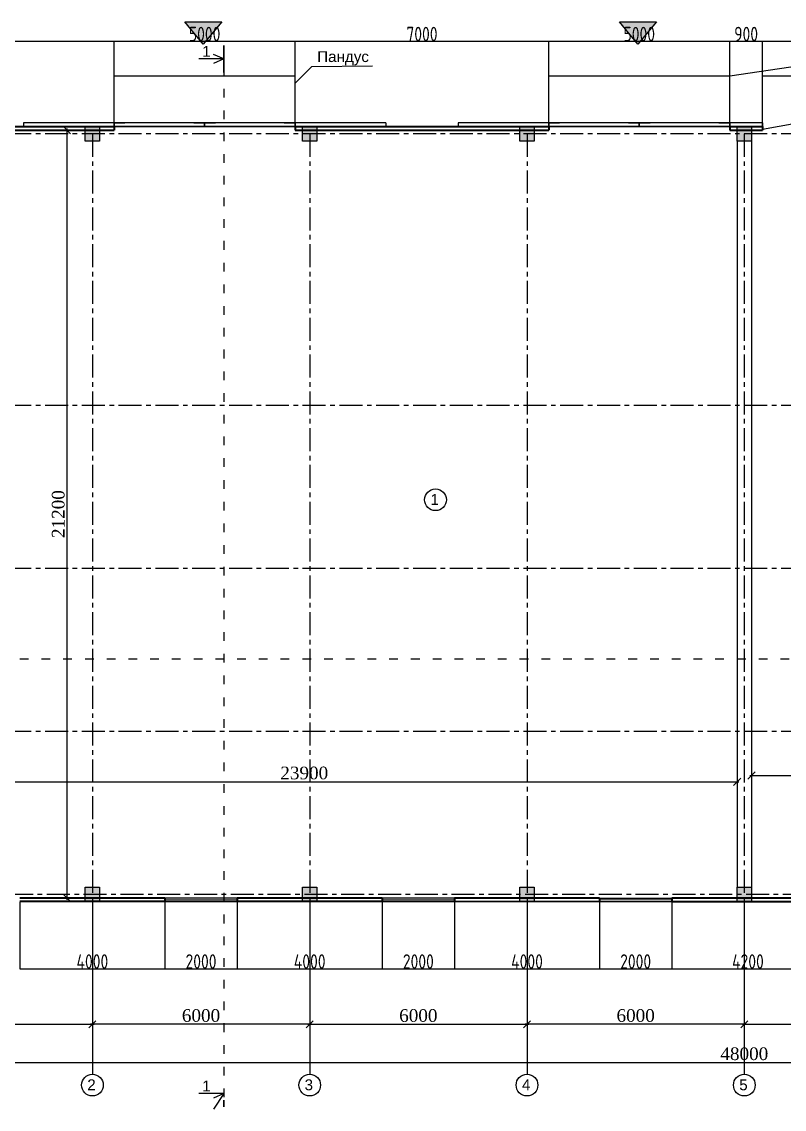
# Model space of a CAD drawing. Header units: millimetres. Extents: x 72928 to 1386960, y 320086 to 445536.
# Drawn here: x 117737 to 138788, y 384388 to 414414 of the extents above; entities that cross this region are included whole.
import ezdxf

# ---------------------------------------------------------------- set-up
doc = ezdxf.new("R2010")
doc.units = ezdxf.units.MM
doc.linetypes.add('ACAD_ISO03W100', pattern=[30, 12, -18])
doc.linetypes.add('CENTER', pattern=[50.8, 31.75, -6.35, 6.35, -6.35])
doc.layers.get('Defpoints').update_dxf_attribs({"color": 140})
doc.layers.add('ђЂЊЉЂ', color=7, linetype='Continuous')
doc.styles.add('Arch-Dim', font='romans.shx', dxfattribs={"width": 0.75})
doc.styles.add('ira', font='arial.ttf', dxfattribs={"height": 3})
doc.styles.add('J~stule', font='dutch.ttf')
doc.dimstyles.new('Annotative-UK', dxfattribs={"dimscale": 0, "dimtxt": 2.5, "dimasz": 1.5, "dimexe": 1.5, "dimexo": 1.5, "dimgap": 0.8, "dimtad": 1, "dimdec": 0, "dimdsep": 46, "dimtxsty": 'Arch-Dim', "dimblk": 'ARCHTICK', "dimcen": 2.5, "dimadec": 1, "dimazin": 2, "dimtfac": 1, "dimtdec": 0, "dimtix": 1, "dimtmove": 2, "dimatfit": 3, "dimfxl": 1, "dimtolj": 1, "dimtzin": 0, "dimarcsym": 0})
doc.dimstyles.new('J~style', dxfattribs={"dimscale": 100, "dimtxt": 3.5, "dimasz": 2, "dimexe": 0.55, "dimexo": 0.725, "dimtad": 1, "dimdec": 0, "dimdsep": 46, "dimtxsty": 'J~stule', "dimblk": 'OBLIQUE', "dimcen": 2, "dimdle": 0.5, "dimadec": 0, "dimazin": 0, "dimtfac": 1, "dimtdec": 0, "dimtmove": 0, "dimatfit": 3, "dimfxl": 1, "dimarcsym": 0})

# ---------------------------------------------------------------- blocks, each defined once
blk = doc.blocks.new('_Oblique')
at = {"color": 0, "linetype": 'ByBlock', "lineweight": -2}
blk.add_line((-0.5, -0.5), (0.5, 0.5), dxfattribs=at)
blk = doc.blocks.new('*D26')
at = {"color": 0, "lineweight": -2, "transparency": 16777216}
for p, q in [((113686, 386683), (113686, 385622)), ((161686, 386683), (161686, 385622)), ((113636, 385677), (161736, 385677))]:
    blk.add_line(p, q, dxfattribs=at)
at = {"layer": 'Defpoints', "color": 0, "transparency": 16777216}
for p in [(113686, 386756), (161686, 386756), (161686, 385677)]:
    blk.add_point(p, dxfattribs=at)
at = {"color": 0, "lineweight": -2, "transparency": 16777216, "xscale": 200, "yscale": 200, "zscale": 200, "rotation": 180}
blk.add_blockref('_Oblique', (113686, 385677), dxfattribs=at)
at = {"color": 0, "lineweight": -2, "transparency": 16777216, "xscale": 200, "yscale": 200, "zscale": 200}
blk.add_blockref('_Oblique', (161686, 385677), dxfattribs=at)
at = {"color": 0, "transparency": 16777216, "insert": (137686, 385918), "char_height": 350, "attachment_point": 5, "style": 'J~stule'}
blk.add_mtext('48000', dxfattribs=at)
blk = doc.blocks.new('*D28')
at = {"color": 0, "lineweight": -2, "transparency": 16777216}
for p, q in [((131686, 386834), (131686, 386678)), ((137686, 386834), (137686, 386678)), ((137736, 386733), (131636, 386733))]:
    blk.add_line(p, q, dxfattribs=at)
at = {"layer": 'Defpoints', "color": 0, "transparency": 16777216}
for p in [(131686, 386906), (137686, 386906), (131686, 386733)]:
    blk.add_point(p, dxfattribs=at)
at = {"color": 0, "lineweight": -2, "transparency": 16777216, "xscale": 200, "yscale": 200, "zscale": 200, "rotation": 180}
blk.add_blockref('_Oblique', (131686, 386733), dxfattribs=at)
at = {"color": 0, "lineweight": -2, "transparency": 16777216, "xscale": 200, "yscale": 200, "zscale": 200}
blk.add_blockref('_Oblique', (137686, 386733), dxfattribs=at)
at = {"color": 0, "transparency": 16777216, "insert": (134686, 386974), "char_height": 350, "attachment_point": 5, "style": 'J~stule'}
blk.add_mtext('6000', dxfattribs=at)
blk = doc.blocks.new('*D29')
at = {"color": 0, "lineweight": -2, "transparency": 16777216}
for p, q in [((125686, 389340), (125686, 386678)), ((131686, 389340), (131686, 386678)), ((125636, 386733), (131736, 386733))]:
    blk.add_line(p, q, dxfattribs=at)
at = {"layer": 'Defpoints', "color": 0, "transparency": 16777216}
for p in [(125686, 389412), (131686, 389412), (131686, 386733)]:
    blk.add_point(p, dxfattribs=at)
at = {"color": 0, "lineweight": -2, "transparency": 16777216, "xscale": 200, "yscale": 200, "zscale": 200, "rotation": 180}
blk.add_blockref('_Oblique', (125686, 386733), dxfattribs=at)
at = {"color": 0, "lineweight": -2, "transparency": 16777216, "xscale": 200, "yscale": 200, "zscale": 200}
blk.add_blockref('_Oblique', (131686, 386733), dxfattribs=at)
at = {"color": 0, "transparency": 16777216, "insert": (128686, 386974), "char_height": 350, "attachment_point": 5, "style": 'J~stule'}
blk.add_mtext('6000', dxfattribs=at)
blk = doc.blocks.new('*D30')
at = {"color": 0, "lineweight": -2, "transparency": 16777216}
for p, q in [((119686, 386834), (119686, 386678)), ((125686, 386834), (125686, 386678)), ((125736, 386733), (119636, 386733))]:
    blk.add_line(p, q, dxfattribs=at)
at = {"layer": 'Defpoints', "color": 0, "transparency": 16777216}
for p in [(119686, 386906), (125686, 386906), (119686, 386733)]:
    blk.add_point(p, dxfattribs=at)
at = {"color": 0, "lineweight": -2, "transparency": 16777216, "xscale": 200, "yscale": 200, "zscale": 200, "rotation": 180}
blk.add_blockref('_Oblique', (119686, 386733), dxfattribs=at)
at = {"color": 0, "lineweight": -2, "transparency": 16777216, "xscale": 200, "yscale": 200, "zscale": 200}
blk.add_blockref('_Oblique', (125686, 386733), dxfattribs=at)
at = {"color": 0, "transparency": 16777216, "insert": (122686, 386974), "char_height": 350, "attachment_point": 5, "style": 'J~stule'}
blk.add_mtext('6000', dxfattribs=at)
blk = doc.blocks.new('*D31')
at = {"color": 0, "lineweight": -2, "transparency": 16777216}
for p, q in [((113686, 389340), (113686, 386678)), ((119686, 389340), (119686, 386678)), ((113636, 386733), (119736, 386733))]:
    blk.add_line(p, q, dxfattribs=at)
at = {"layer": 'Defpoints', "color": 0, "transparency": 16777216}
for p in [(113686, 389412), (119686, 389412), (119686, 386733)]:
    blk.add_point(p, dxfattribs=at)
at = {"color": 0, "lineweight": -2, "transparency": 16777216, "xscale": 200, "yscale": 200, "zscale": 200, "rotation": 180}
blk.add_blockref('_Oblique', (113686, 386733), dxfattribs=at)
at = {"color": 0, "lineweight": -2, "transparency": 16777216, "xscale": 200, "yscale": 200, "zscale": 200}
blk.add_blockref('_Oblique', (119686, 386733), dxfattribs=at)
at = {"color": 0, "transparency": 16777216, "insert": (116686, 386974), "char_height": 350, "attachment_point": 5, "style": 'J~stule'}
blk.add_mtext('6000', dxfattribs=at)
blk = doc.blocks.new('*D149')
at = {"color": 0, "lineweight": -2, "transparency": 16777216}
for p, q in [((137686, 388771), (137686, 386678)), ((143686, 388771), (143686, 386678)), ((137636, 386733), (143736, 386733))]:
    blk.add_line(p, q, dxfattribs=at)
at = {"layer": 'Defpoints', "color": 0, "transparency": 16777216}
for p in [(137686, 388844), (143686, 388844), (143686, 386733)]:
    blk.add_point(p, dxfattribs=at)
at = {"color": 0, "lineweight": -2, "transparency": 16777216, "xscale": 200, "yscale": 200, "zscale": 200, "rotation": 180}
blk.add_blockref('_Oblique', (137686, 386733), dxfattribs=at)
at = {"color": 0, "lineweight": -2, "transparency": 16777216, "xscale": 200, "yscale": 200, "zscale": 200}
blk.add_blockref('_Oblique', (143686, 386733), dxfattribs=at)
at = {"color": 0, "transparency": 16777216, "insert": (140686, 386974), "char_height": 350, "attachment_point": 5, "style": 'J~stule'}
blk.add_mtext('6000', dxfattribs=at)
blk = doc.blocks.new('*D150')
at = {"color": 0, "lineweight": -2, "transparency": 16777216}
for p, q in [((137886, 393834), (137886, 393546)), ((161786, 393834), (161786, 393546)), ((137836, 393601), (161836, 393601))]:
    blk.add_line(p, q, dxfattribs=at)
at = {"layer": 'Defpoints', "color": 0, "transparency": 16777216}
for p in [(137886, 393907), (161786, 393907), (161786, 393601)]:
    blk.add_point(p, dxfattribs=at)
at = {"color": 0, "lineweight": -2, "transparency": 16777216, "xscale": 200, "yscale": 200, "zscale": 200, "rotation": 180}
blk.add_blockref('_Oblique', (137886, 393601), dxfattribs=at)
at = {"color": 0, "lineweight": -2, "transparency": 16777216, "xscale": 200, "yscale": 200, "zscale": 200}
blk.add_blockref('_Oblique', (161786, 393601), dxfattribs=at)
at = {"color": 0, "transparency": 16777216, "insert": (149836, 393842), "char_height": 350, "attachment_point": 5, "style": 'J~stule'}
blk.add_mtext('23900', dxfattribs=at)
blk = doc.blocks.new('*D151')
at = {"color": 0, "lineweight": -2, "transparency": 16777216}
for p, q in [((113536, 393429), (137536, 393429)), ((113586, 393598), (113586, 393374)), ((137486, 393598), (137486, 393374))]:
    blk.add_line(p, q, dxfattribs=at)
at = {"layer": 'Defpoints', "color": 0, "transparency": 16777216}
for p in [(113586, 393671), (137486, 393671), (137486, 393429)]:
    blk.add_point(p, dxfattribs=at)
at = {"color": 0, "lineweight": -2, "transparency": 16777216, "xscale": 200, "yscale": 200, "zscale": 200, "rotation": 180}
blk.add_blockref('_Oblique', (113586, 393429), dxfattribs=at)
at = {"color": 0, "lineweight": -2, "transparency": 16777216, "xscale": 200, "yscale": 200, "zscale": 200}
blk.add_blockref('_Oblique', (137486, 393429), dxfattribs=at)
at = {"color": 0, "transparency": 16777216, "insert": (125536, 393670), "char_height": 350, "attachment_point": 5, "style": 'J~stule'}
blk.add_mtext('23900', dxfattribs=at)
blk = doc.blocks.new('*D152')
at = {"color": 0, "lineweight": -2, "transparency": 16777216}
for p, q in [((119290, 411421), (118932, 411421)), ((118987, 390171), (118987, 411471)), ((119290, 390221), (118932, 390221))]:
    blk.add_line(p, q, dxfattribs=at)
at = {"layer": 'Defpoints', "color": 0, "transparency": 16777216}
for p in [(118987, 411421), (119362, 411421), (119362, 390221)]:
    blk.add_point(p, dxfattribs=at)
at = {"color": 0, "lineweight": -2, "transparency": 16777216, "xscale": 200, "yscale": 200, "zscale": 200}
for p, rotation in [((118987, 411421), 90), ((118987, 390221), 270)]:
    blk.add_blockref('_Oblique', p, dxfattribs=dict(at, rotation=rotation))
at = {"color": 0, "transparency": 16777216, "insert": (118745, 400821), "char_height": 350, "attachment_point": 5, "rotation": 90, "style": 'J~stule'}
blk.add_mtext('21200', dxfattribs=at)
blk = doc.blocks.new('_ArchTick')
at = {"color": 0, "linetype": 'ByBlock', "const_width": 0.15}
blk.add_lwpolyline([(-0.5, -0.5), (0.5, 0.5)], dxfattribs=at)
blk = doc.blocks.new('*D181')
at = {"color": 0, "lineweight": -2, "transparency": 16777216}
for p, q in [((117686, 390119), (117686, 388265)), ((121686, 390119), (121686, 388265)), ((117686, 388267), (121686, 388267))]:
    blk.add_line(p, q, dxfattribs=at)
at = {"layer": 'Defpoints', "color": 0, "transparency": 16777216}
for p in [(117686, 390121), (121686, 390121), (121686, 388267)]:
    blk.add_point(p, dxfattribs=at)
at = {"color": 0, "lineweight": -2, "transparency": 16777216, "xscale": 1.5, "yscale": 1.5, "zscale": 1.5, "rotation": 180}
blk.add_blockref('_ArchTick', (117686, 388267), dxfattribs=at)
at = {"color": 0, "lineweight": -2, "transparency": 16777216, "xscale": 1.5, "yscale": 1.5, "zscale": 1.5}
blk.add_blockref('_ArchTick', (121686, 388267), dxfattribs=at)
at = {"color": 0, "transparency": 16777216, "insert": (119686, 388467), "char_height": 400, "attachment_point": 5, "style": 'Arch-Dim'}
blk.add_mtext('\\A1;4000', dxfattribs=at)
blk = doc.blocks.new('*D182')
at = {"color": 0, "lineweight": -2, "transparency": 16777216}
for p, q in [((121686, 390119), (121686, 388265)), ((123686, 390119), (123686, 388265)), ((121686, 388267), (123686, 388267))]:
    blk.add_line(p, q, dxfattribs=at)
at = {"layer": 'Defpoints', "color": 0, "transparency": 16777216}
for p in [(121686, 390121), (123686, 390121), (123686, 388267)]:
    blk.add_point(p, dxfattribs=at)
at = {"color": 0, "lineweight": -2, "transparency": 16777216, "xscale": 1.5, "yscale": 1.5, "zscale": 1.5, "rotation": 180}
blk.add_blockref('_ArchTick', (121686, 388267), dxfattribs=at)
at = {"color": 0, "lineweight": -2, "transparency": 16777216, "xscale": 1.5, "yscale": 1.5, "zscale": 1.5}
blk.add_blockref('_ArchTick', (123686, 388267), dxfattribs=at)
at = {"color": 0, "transparency": 16777216, "insert": (122686, 388467), "char_height": 400, "attachment_point": 5, "style": 'Arch-Dim'}
blk.add_mtext('\\A1;2000', dxfattribs=at)
blk = doc.blocks.new('*D183')
at = {"color": 0, "lineweight": -2, "transparency": 16777216}
for p, q in [((123686, 390119), (123686, 388265)), ((127686, 390119), (127686, 388265)), ((123686, 388267), (127686, 388267))]:
    blk.add_line(p, q, dxfattribs=at)
at = {"layer": 'Defpoints', "color": 0, "transparency": 16777216}
for p in [(123686, 390121), (127686, 390121), (127686, 388267)]:
    blk.add_point(p, dxfattribs=at)
at = {"color": 0, "lineweight": -2, "transparency": 16777216, "xscale": 1.5, "yscale": 1.5, "zscale": 1.5, "rotation": 180}
blk.add_blockref('_ArchTick', (123686, 388267), dxfattribs=at)
at = {"color": 0, "lineweight": -2, "transparency": 16777216, "xscale": 1.5, "yscale": 1.5, "zscale": 1.5}
blk.add_blockref('_ArchTick', (127686, 388267), dxfattribs=at)
at = {"color": 0, "transparency": 16777216, "insert": (125686, 388467), "char_height": 400, "attachment_point": 5, "style": 'Arch-Dim'}
blk.add_mtext('\\A1;4000', dxfattribs=at)
blk = doc.blocks.new('*D184')
at = {"color": 0, "lineweight": -2, "transparency": 16777216}
for p, q in [((127686, 390119), (127686, 388265)), ((129686, 390119), (129686, 388265)), ((127686, 388267), (129686, 388267))]:
    blk.add_line(p, q, dxfattribs=at)
at = {"layer": 'Defpoints', "color": 0, "transparency": 16777216}
for p in [(127686, 390121), (129686, 390121), (129686, 388267)]:
    blk.add_point(p, dxfattribs=at)
at = {"color": 0, "lineweight": -2, "transparency": 16777216, "xscale": 1.5, "yscale": 1.5, "zscale": 1.5, "rotation": 180}
blk.add_blockref('_ArchTick', (127686, 388267), dxfattribs=at)
at = {"color": 0, "lineweight": -2, "transparency": 16777216, "xscale": 1.5, "yscale": 1.5, "zscale": 1.5}
blk.add_blockref('_ArchTick', (129686, 388267), dxfattribs=at)
at = {"color": 0, "transparency": 16777216, "insert": (128686, 388467), "char_height": 400, "attachment_point": 5, "style": 'Arch-Dim'}
blk.add_mtext('\\A1;2000', dxfattribs=at)
blk = doc.blocks.new('*D185')
at = {"color": 0, "lineweight": -2, "transparency": 16777216}
for p, q in [((129686, 390119), (129686, 388265)), ((133686, 390113), (133686, 388265)), ((129686, 388267), (133686, 388267))]:
    blk.add_line(p, q, dxfattribs=at)
at = {"layer": 'Defpoints', "color": 0, "transparency": 16777216}
for p in [(129686, 390121), (133686, 390114), (133686, 388267)]:
    blk.add_point(p, dxfattribs=at)
at = {"color": 0, "lineweight": -2, "transparency": 16777216, "xscale": 1.5, "yscale": 1.5, "zscale": 1.5, "rotation": 180}
blk.add_blockref('_ArchTick', (129686, 388267), dxfattribs=at)
at = {"color": 0, "lineweight": -2, "transparency": 16777216, "xscale": 1.5, "yscale": 1.5, "zscale": 1.5}
blk.add_blockref('_ArchTick', (133686, 388267), dxfattribs=at)
at = {"color": 0, "transparency": 16777216, "insert": (131686, 388467), "char_height": 400, "attachment_point": 5, "style": 'Arch-Dim'}
blk.add_mtext('\\A1;4000', dxfattribs=at)
blk = doc.blocks.new('*D186')
at = {"color": 0, "lineweight": -2, "transparency": 16777216}
for p, q in [((133686, 390113), (133686, 388265)), ((135686, 390113), (135686, 388265)), ((133686, 388267), (135686, 388267))]:
    blk.add_line(p, q, dxfattribs=at)
at = {"layer": 'Defpoints', "color": 0, "transparency": 16777216}
for p in [(133686, 390114), (135686, 390114), (135686, 388267)]:
    blk.add_point(p, dxfattribs=at)
at = {"color": 0, "lineweight": -2, "transparency": 16777216, "xscale": 1.5, "yscale": 1.5, "zscale": 1.5, "rotation": 180}
blk.add_blockref('_ArchTick', (133686, 388267), dxfattribs=at)
at = {"color": 0, "lineweight": -2, "transparency": 16777216, "xscale": 1.5, "yscale": 1.5, "zscale": 1.5}
blk.add_blockref('_ArchTick', (135686, 388267), dxfattribs=at)
at = {"color": 0, "transparency": 16777216, "insert": (134686, 388467), "char_height": 400, "attachment_point": 5, "style": 'Arch-Dim'}
blk.add_mtext('\\A1;2000', dxfattribs=at)
blk = doc.blocks.new('*D187')
at = {"color": 0, "lineweight": -2, "transparency": 16777216}
for p, q in [((135686, 390113), (135686, 388265)), ((139886, 390113), (139886, 388265)), ((135686, 388267), (139886, 388267))]:
    blk.add_line(p, q, dxfattribs=at)
at = {"layer": 'Defpoints', "color": 0, "transparency": 16777216}
for p in [(135686, 390114), (139886, 390114), (139886, 388267)]:
    blk.add_point(p, dxfattribs=at)
at = {"color": 0, "lineweight": -2, "transparency": 16777216, "xscale": 1.5, "yscale": 1.5, "zscale": 1.5, "rotation": 180}
blk.add_blockref('_ArchTick', (135686, 388267), dxfattribs=at)
at = {"color": 0, "lineweight": -2, "transparency": 16777216, "xscale": 1.5, "yscale": 1.5, "zscale": 1.5}
blk.add_blockref('_ArchTick', (139886, 388267), dxfattribs=at)
at = {"color": 0, "transparency": 16777216, "insert": (137786, 388467), "char_height": 400, "attachment_point": 5, "style": 'Arch-Dim'}
blk.add_mtext('\\A1;4200', dxfattribs=at)
blk = doc.blocks.new('*D171')
at = {"color": 0, "lineweight": -2, "transparency": 16777216}
for p, q in [((113486, 411522), (113486, 413876)), ((113486, 413874), (120286, 413874)), ((120286, 411522), (120286, 413876))]:
    blk.add_line(p, q, dxfattribs=at)
at = {"layer": 'Defpoints', "color": 0, "transparency": 16777216}
for p in [(120286, 413874), (113486, 411521), (120286, 411521)]:
    blk.add_point(p, dxfattribs=at)
at = {"color": 0, "lineweight": -2, "transparency": 16777216, "xscale": 1.5, "yscale": 1.5, "zscale": 1.5, "rotation": 180}
blk.add_blockref('_ArchTick', (113486, 413874), dxfattribs=at)
at = {"color": 0, "lineweight": -2, "transparency": 16777216, "xscale": 1.5, "yscale": 1.5, "zscale": 1.5}
blk.add_blockref('_ArchTick', (120286, 413874), dxfattribs=at)
at = {"color": 0, "transparency": 16777216, "insert": (116886, 414075), "char_height": 400, "attachment_point": 5, "style": 'Arch-Dim'}
blk.add_mtext('\\A1;6800', dxfattribs=at)
blk = doc.blocks.new('*D172')
at = {"color": 0, "lineweight": -2, "transparency": 16777216}
for p, q in [((120286, 411522), (120286, 413876)), ((120286, 413874), (125286, 413874)), ((125286, 411523), (125286, 413876))]:
    blk.add_line(p, q, dxfattribs=at)
at = {"layer": 'Defpoints', "color": 0, "transparency": 16777216}
for p in [(125286, 413874), (120286, 411521), (125286, 411521)]:
    blk.add_point(p, dxfattribs=at)
at = {"color": 0, "lineweight": -2, "transparency": 16777216, "xscale": 1.5, "yscale": 1.5, "zscale": 1.5, "rotation": 180}
blk.add_blockref('_ArchTick', (120286, 413874), dxfattribs=at)
at = {"color": 0, "lineweight": -2, "transparency": 16777216, "xscale": 1.5, "yscale": 1.5, "zscale": 1.5}
blk.add_blockref('_ArchTick', (125286, 413874), dxfattribs=at)
at = {"color": 0, "transparency": 16777216, "insert": (122786, 414075), "char_height": 400, "attachment_point": 5, "style": 'Arch-Dim'}
blk.add_mtext('\\A1;5000', dxfattribs=at)
blk = doc.blocks.new('*D173')
at = {"color": 0, "lineweight": -2, "transparency": 16777216}
for p, q in [((125286, 411522), (125286, 413876)), ((125286, 413874), (132286, 413874)), ((132286, 412922), (132286, 413876))]:
    blk.add_line(p, q, dxfattribs=at)
at = {"layer": 'Defpoints', "color": 0, "transparency": 16777216}
for p in [(132286, 413874), (132286, 412921), (125286, 411521)]:
    blk.add_point(p, dxfattribs=at)
at = {"color": 0, "lineweight": -2, "transparency": 16777216, "xscale": 1.5, "yscale": 1.5, "zscale": 1.5, "rotation": 180}
blk.add_blockref('_ArchTick', (125286, 413874), dxfattribs=at)
at = {"color": 0, "lineweight": -2, "transparency": 16777216, "xscale": 1.5, "yscale": 1.5, "zscale": 1.5}
blk.add_blockref('_ArchTick', (132286, 413874), dxfattribs=at)
at = {"color": 0, "transparency": 16777216, "insert": (128786, 414075), "char_height": 400, "attachment_point": 5, "style": 'Arch-Dim'}
blk.add_mtext('\\A1;7000', dxfattribs=at)
blk = doc.blocks.new('*D174')
at = {"color": 0, "lineweight": -2, "transparency": 16777216}
for p, q in [((132286, 411522), (132286, 413876)), ((132286, 413874), (137286, 413874)), ((137286, 411522), (137286, 413876))]:
    blk.add_line(p, q, dxfattribs=at)
at = {"layer": 'Defpoints', "color": 0, "transparency": 16777216}
for p in [(137286, 413874), (132286, 411521), (137286, 411520)]:
    blk.add_point(p, dxfattribs=at)
at = {"color": 0, "lineweight": -2, "transparency": 16777216, "xscale": 1.5, "yscale": 1.5, "zscale": 1.5, "rotation": 180}
blk.add_blockref('_ArchTick', (132286, 413874), dxfattribs=at)
at = {"color": 0, "lineweight": -2, "transparency": 16777216, "xscale": 1.5, "yscale": 1.5, "zscale": 1.5}
blk.add_blockref('_ArchTick', (137286, 413874), dxfattribs=at)
at = {"color": 0, "transparency": 16777216, "insert": (134786, 414075), "char_height": 400, "attachment_point": 5, "style": 'Arch-Dim'}
blk.add_mtext('\\A1;5000', dxfattribs=at)
blk = doc.blocks.new('*D175')
at = {"color": 0, "lineweight": -2, "transparency": 16777216}
for p, q in [((137286, 411522), (137286, 413876)), ((137286, 413874), (138186, 413874)), ((138186, 411522), (138186, 413876))]:
    blk.add_line(p, q, dxfattribs=at)
at = {"layer": 'Defpoints', "color": 0, "transparency": 16777216}
for p in [(138186, 413874), (137286, 411520), (138186, 411521)]:
    blk.add_point(p, dxfattribs=at)
at = {"color": 0, "lineweight": -2, "transparency": 16777216, "xscale": 1.5, "yscale": 1.5, "zscale": 1.5, "rotation": 180}
blk.add_blockref('_ArchTick', (137286, 413874), dxfattribs=at)
at = {"color": 0, "lineweight": -2, "transparency": 16777216, "xscale": 1.5, "yscale": 1.5, "zscale": 1.5}
blk.add_blockref('_ArchTick', (138186, 413874), dxfattribs=at)
at = {"color": 0, "transparency": 16777216, "insert": (137736, 414075), "char_height": 400, "attachment_point": 5, "style": 'Arch-Dim'}
blk.add_mtext('\\A1;900', dxfattribs=at)
blk = doc.blocks.new('*D176')
at = {"color": 0, "lineweight": -2, "transparency": 16777216}
for p, q in [((138186, 411522), (138186, 413876)), ((138186, 413874), (143186, 413874)), ((143186, 411522), (143186, 413876))]:
    blk.add_line(p, q, dxfattribs=at)
at = {"layer": 'Defpoints', "color": 0, "transparency": 16777216}
for p in [(143186, 413874), (138186, 411521), (143186, 411521)]:
    blk.add_point(p, dxfattribs=at)
at = {"color": 0, "lineweight": -2, "transparency": 16777216, "xscale": 1.5, "yscale": 1.5, "zscale": 1.5, "rotation": 180}
blk.add_blockref('_ArchTick', (138186, 413874), dxfattribs=at)
at = {"color": 0, "lineweight": -2, "transparency": 16777216, "xscale": 1.5, "yscale": 1.5, "zscale": 1.5}
blk.add_blockref('_ArchTick', (143186, 413874), dxfattribs=at)
at = {"color": 0, "transparency": 16777216, "insert": (140686, 414075), "char_height": 400, "attachment_point": 5, "style": 'Arch-Dim'}
blk.add_mtext('\\A1;5000', dxfattribs=at)

msp = doc.modelspace()

# ---------------------------------------------------------------- hatches: boundary and pattern name
h = msp.add_hatch(color=1)
h.dxf.hatch_style = 1
h.paths.add_polyline_path([(122237.5, 414414.3), (123257.5, 414414.3), (122747.5, 413794.3)])
h = msp.add_hatch(color=1)
h.dxf.hatch_style = 1
h.paths.add_polyline_path([(134237.5, 414414.3), (135257.5, 414414.3), (134747.5, 413794.3)])
h = msp.add_hatch(color=256)
h.dxf.hatch_style = 1
h.paths.add_polyline_path([(119886.2, 411120.5), (119486.2, 411120.5), (119486.2, 411520.5), (119886.2, 411520.5)])
h = msp.add_hatch(color=256)
h.dxf.hatch_style = 1
h.paths.add_polyline_path([(125886.2, 411120.5), (125486.2, 411120.5), (125486.2, 411520.5), (125886.2, 411520.5)])
h = msp.add_hatch(color=256)
h.dxf.hatch_style = 1
h.paths.add_polyline_path([(131886.2, 411120.5), (131486.2, 411120.5), (131486.2, 411520.5), (131886.2, 411520.5)])
h = msp.add_hatch(color=256)
h.dxf.hatch_style = 1
h.paths.add_polyline_path([(137886.2, 411120.5), (137486.2, 411120.5), (137486.2, 411520.5), (137886.2, 411520.5)])
h = msp.add_hatch(color=256)
h.dxf.hatch_style = 1
h.paths.add_polyline_path([(119886.2, 390120.5), (119486.2, 390120.5), (119486.2, 390520.5), (119886.2, 390520.5)])
h = msp.add_hatch(color=256)
h.dxf.hatch_style = 1
h.paths.add_polyline_path([(125886.2, 390120.5), (125486.2, 390120.5), (125486.2, 390520.5), (125886.2, 390520.5)])
h = msp.add_hatch(color=256)
h.dxf.hatch_style = 1
h.paths.add_polyline_path([(131886.2, 390120.5), (131486.2, 390120.5), (131486.2, 390520.5), (131886.2, 390520.5)])
h = msp.add_hatch(color=256)
h.dxf.hatch_style = 1
h.paths.add_polyline_path([(137886.2, 390120.5), (137486.2, 390120.5), (137486.2, 390520.5), (137886.2, 390520.5)])

# ---------------------------------------------------------------- linework, layer by layer
for p, q in [((137287.2, 412920.1), (143509.5, 413835.7)), ((123313.7, 413389), (123034.9, 413506.2)), ((123313.7, 413389), (122623.6, 413389)), ((123313.7, 413389), (123028, 413257)), ((125287.2, 412716.7), (125732.5, 413168.7)), ((127423.5, 413183.7), (125732.5, 413168.7)), ((120286.2, 411520.5), (120286.2, 412920.5)), ((120286.2, 412919.8), (125287.2, 412919.8)), ((125287.2, 411520.1), (125287.2, 412920.1)), ((132286.2, 411520.5), (132286.2, 412920.5)), ((132286.2, 412919.8), (137287.2, 412919.8)), ((137287.2, 411520.1), (137287.2, 412920.1)), ((138186.2, 411520.5), (138186.2, 412920.5)), ((138186.2, 412919.8), (143187.2, 412919.8)), ((138186.2, 411445.5), (140459.5, 411854.7)), ((127786.2, 411620.5), (117786.2, 411620.5)), ((117786.2, 411620.5), (117786.2, 411520.5)), ((120586.2, 411520.5), (124986.2, 411520.5)), ((127786.2, 411620.5), (127786.2, 411520.5)), ((138186.2, 411620.5), (129786.2, 411620.5)), ((129786.2, 411620.5), (129786.2, 411520.5)), ((132586.2, 411520.5), (136986.2, 411520.5)), ((138186.2, 411620.5), (138186.2, 411520.5)), ((137486.2, 411120.5), (137486.2, 390520.5)), ((137886.2, 411120.5), (137886.2, 390520.5)), ((119686.2, 390120.5), (119686.2, 385355.2)), ((121686.2, 390170.4), (123686.2, 390170.4)), ((125686.2, 390120.5), (125686.2, 385355.2)), ((127686.2, 390170.5), (129686.2, 390170.4)), ((131686.2, 390120.5), (131686.2, 385355.2)), ((135686.2, 390167.4), (133686, 390162.2)), ((137686.2, 390120.5), (137686.2, 385355.2)), ((123313.7, 384822.2), (122623.6, 384822.2)), ((123313.7, 384822.2), (123028, 384690.2)), ((123313.7, 384822.2), (123034.9, 384388.1))]:
    msp.add_line(p, q)
at = {"color": 1, "linetype": 'ACAD_ISO03W100', "ltscale": 20}
for p, q in [((123313.7, 413760.8), (123313.7, 384642.7)), ((106283.2, 396820.1), (165947.2, 396820.1))]:
    msp.add_line(p, q, dxfattribs=at)
at = {"lineweight": 35}
for p, q in [((123313.7, 413017.3), (123313.7, 413760.8)), ((123313.7, 384450.5), (123313.7, 384642.7))]:
    msp.add_line(p, q, dxfattribs=at)
at = {"lineweight": 40}
for p, q in [((120286.2, 411520.5), (120286.2, 411420.5)), ((125286.2, 411520.5), (125286.2, 411420.5)), ((132286.2, 411520.5), (132286.2, 411420.5)), ((137286.2, 411520.5), (137286.2, 411420.5)), ((138186.2, 411520.5), (138186.2, 411420.5)), ((121686.2, 390220.5), (121686.2, 390120.5)), ((123686.2, 390220.5), (123686.2, 390120.5)), ((127686.2, 390220.5), (127686.2, 390120.5)), ((129686.2, 390220.3), (129686.2, 390120.5)), ((133685.8, 390214.3), (133686.2, 390114.3)), ((135686.2, 390214.3), (135686.2, 390114.3))]:
    msp.add_line(p, q, dxfattribs=at)
at = {"color": 1, "linetype": 'CENTER', "ltscale": 20}
for p, q in [((161686.2, 411320.5), (110086.9, 411320.5)), ((119686.2, 411320.5), (119686.2, 385355.2)), ((125686.2, 411320.5), (125686.2, 385355.2)), ((131686.2, 411320.5), (131686.2, 385355.2)), ((161686.2, 403820.5), (110086.9, 403820.5)), ((161686.2, 399320.5), (110086.9, 399320.5)), ((161686.2, 394820.5), (110086.9, 394820.5)), ((161736.2, 390320.5), (109736.7, 390320.5))]:
    msp.add_line(p, q, dxfattribs=at)
at = {"color": 26, "linetype": 'CENTER', "ltscale": 20}
msp.add_line((137686.2, 411320.5), (137686.2, 385355.2), dxfattribs=at)
for points in [[(122237.5, 414414.3), (123257.5, 414414.3), (122747.5, 413794.3), (122747.5, 413794.3)], [(134237.5, 414414.3), (135257.5, 414414.3), (134747.5, 413794.3), (134747.5, 413794.3)], [(119886.2, 411120.5), (119486.2, 411120.5), (119486.2, 411520.5), (119886.2, 411520.5)], [(125886.2, 411120.5), (125486.2, 411120.5), (125486.2, 411520.5), (125886.2, 411520.5)], [(131886.2, 411120.5), (131486.2, 411120.5), (131486.2, 411520.5), (131886.2, 411520.5)], [(137886.2, 411120.5), (137486.2, 411120.5), (137486.2, 411520.5), (137886.2, 411520.5)], [(119886.2, 390120.5), (119486.2, 390120.5), (119486.2, 390520.5), (119886.2, 390520.5)], [(125886.2, 390120.5), (125486.2, 390120.5), (125486.2, 390520.5), (125886.2, 390520.5)], [(131886.2, 390120.5), (131486.2, 390120.5), (131486.2, 390520.5), (131886.2, 390520.5)], [(137886.2, 390120.5), (137486.2, 390120.5), (137486.2, 390520.5), (137886.2, 390520.5)], [(121686.2, 390120.5), (123686.2, 390120.5), (123686.2, 390220.3), (121686.2, 390220.3)], [(127686.2, 390120.5), (129686.2, 390120.5), (129686.2, 390220.3), (127686.2, 390220.3)], [(133686.2, 390214.3), (135686.2, 390214.3), (135686.2, 390114.3), (133686.2, 390114.3)]]:
    msp.add_lwpolyline(points, close=True)
at = {"lineweight": 40}
for points in [[(113486.2, 409970.5), (113486.2, 411520.5), (120286.2, 411520.5)], [(113586.2, 409970.5), (113586.2, 411420.5), (120286.2, 411420.5)], [(125286.2, 411520.5), (132286.2, 411520.5)], [(125286.2, 411420.5), (132286.2, 411420.5)], [(137286.2, 411520.5), (138186.2, 411520.5)], [(137286.2, 411420.5), (138186.2, 411420.5)], [(121686.2, 390220.5), (117686.2, 390220.5)], [(121686.2, 390120.5), (117686.2, 390120.5)], [(127686.2, 390220.5), (123686.2, 390220.5)], [(127686.2, 390120.5), (123686.2, 390120.5)], [(133686.2, 390214.3), (129686.2, 390220.5)], [(133686.2, 390114.3), (129686.2, 390120.5)], [(139886.2, 390214.3), (135686.2, 390214.3)], [(139886.2, 390114.3), (135686.2, 390114.3)]]:
    msp.add_lwpolyline(points, dxfattribs=at)
for points in [[(138186.2, 411520.5), (113486.2, 411520.5)], [(138186.2, 411420.5), (137286.2, 411420.5)], [(138186.2, 411520.5), (138186.2, 411520.5), (138186.2, 411420.5)]]:
    msp.add_lwpolyline(points)
at = {"lineweight": 30}
for points in [[(120586.2, 411620.5), (120286.2, 411620.5), (120286.2, 411520.5), (120586.2, 411520.5)], [(122486.2, 411620.5), (122786.2, 411620.5), (122786.2, 411520.5), (122486.2, 411520.5)], [(123086.2, 411620.5), (122786.2, 411620.5), (122786.2, 411520.5), (123086.2, 411520.5)], [(124986.2, 411620.5), (125286.2, 411620.5), (125286.2, 411520.5), (124986.2, 411520.5)], [(132586.2, 411620.5), (132286.2, 411620.5), (132286.2, 411520.5), (132586.2, 411520.5)], [(134486.2, 411620.5), (134786.2, 411620.5), (134786.2, 411520.5), (134486.2, 411520.5)], [(135086.2, 411620.5), (134786.2, 411620.5), (134786.2, 411520.5), (135086.2, 411520.5)], [(136986.2, 411620.5), (137286.2, 411620.5), (137286.2, 411520.5), (136986.2, 411520.5)]]:
    msp.add_lwpolyline(points, dxfattribs=at)
for centre in [(129160.1, 401216.3), (119686.2, 385055.2), (125686.2, 385055.2), (131686.2, 385055.2), (137686.2, 385055.2)]:
    msp.add_circle(centre, 300)

# ---------------------------------------------------------------- texts
at = {"lineweight": 20, "style": 'ira'}
msp.add_text('Пандус', height=300, dxfattribs=at).set_placement((125893.5, 413301.7))
at = {"layer": 'ђЂЊЉЂ', "color": 7, "style": 'ira'}
for s, p in [('1', (122717.3, 413445.8)), ('1', (129019.5, 401073.7)), ('2', (119545.6, 384912.6)), ('1', (122717.3, 384879)), ('3', (125545.6, 384912.6)), ('4', (131545.6, 384912.6)), ('5', (137545.6, 384912.6))]:
    msp.add_text(s, height=300, dxfattribs=at).set_placement(p)

# ---------------------------------------------------------------- dimensions: what is measured, and where the dimension line sits
for base, p1, p2, picture, middle in [((120286.2, 413874.1), (113486.2, 411520.5), (120286.2, 411520.5), '*D171', (116886.2, 414074.9)), ((125286.2, 413874.1), (120286.2, 411520.5), (125286.2, 411521.1), '*D172', (122786.2, 414074.9)), ((132286.2, 413874.1), (125286.2, 411520.5), (132286.2, 412920.5), '*D173', (128786.2, 414074.9)), ((137286.2, 413874.1), (132286.2, 411520.5), (137286.2, 411520.1), '*D174', (134786.2, 414074.9)), ((138186.2, 413874.1), (137286.2, 411520.1), (138186.2, 411520.5), '*D175', (137736.2, 414074.9)), ((143186.2, 413874.1), (138186.2, 411520.5), (143186.2, 411520.5), '*D176', (140686.2, 414074.9)), ((121686.2, 388266.7), (117686.2, 390120.5), (121686.2, 390120.5), '*D181', (119686.2, 388467.5)), ((123686.2, 388266.7), (121686.2, 390120.5), (123686.2, 390120.5), '*D182', (122686.2, 388467.5)), ((127686.2, 388266.7), (123686.2, 390120.5), (127686.2, 390120.5), '*D183', (125686.2, 388467.5)), ((129686.2, 388266.7), (127686.2, 390120.5), (129686.2, 390120.5), '*D184', (128686.2, 388467.5)), ((133686.2, 388266.7), (129686.2, 390120.5), (133686.2, 390114.3), '*D185', (131686.2, 388467.5)), ((135686.2, 388266.7), (133686.2, 390114.3), (135686.2, 390114.3), '*D186', (134686.2, 388467.5)), ((139886.2, 388266.7), (135686.2, 390114.3), (139886.2, 390114.3), '*D187', (137786.2, 388467.5))]:
    dim = msp.add_linear_dim(base=base, p1=p1, p2=p2, dimstyle='Annotative-UK', override={"dimtxt": 400, "dimtoh": 1, "dimzin": 3})
    dim.commit()
    dim.dimension.update_dxf_attribs({"geometry": picture, "text_midpoint": middle})
dim = msp.add_linear_dim(base=(118987.5, 411420.5), p1=(119362.5, 390220.5), p2=(119362.5, 411420.5), angle=90, dimstyle='J~style')
dim.commit()
dim.dimension.update_dxf_attribs({"geometry": '*D152', "text_midpoint": (118745.3, 400820.5)})
for base, p1, p2, picture, middle in [((161786.2, 393600.7), (137886.2, 393906.7), (161786.2, 393906.7), '*D150', (149836.2, 393841.7)), ((137486.2, 393428.7), (113586.2, 393670.5), (137486.2, 393670.5), '*D151', (125536.2, 393669.7)), ((119686.2, 386732.7), (113686.2, 389412.1), (119686.2, 389412.1), '*D31', (116686.2, 386973.7)), ((131686.2, 386732.7), (125686.2, 389412.1), (131686.2, 389412.1), '*D29', (128686.2, 386973.7)), ((143686.2, 386732.7), (137686.2, 388843.8), (143686.2, 388843.8), '*D149', (140686.2, 386973.7)), ((119686.2, 386732.7), (125686.2, 386906.5), (119686.2, 386906.5), '*D30', (122686.2, 386973.7)), ((131686.2, 386732.7), (137686.2, 386906.5), (131686.2, 386906.5), '*D28', (134686.2, 386973.7))]:
    dim = msp.add_linear_dim(base=base, p1=p1, p2=p2, dimstyle='J~style')
    dim.commit()
    dim.dimension.update_dxf_attribs({"geometry": picture, "text_midpoint": middle})
dim = msp.add_linear_dim(base=(161686.2, 385677.1), p1=(113686.2, 386755.8), p2=(161686.2, 386755.8), dimstyle='J~style')
dim.commit()
dim.dimension.update_dxf_attribs({"geometry": '*D26', "text_midpoint": (137686.2, 385677.1), "dimtype": 160})

doc.saveas('drawing.dxf')
